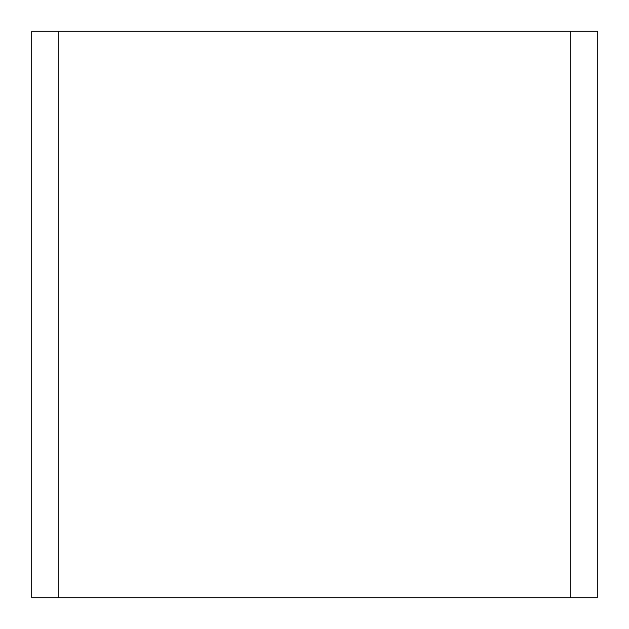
<?xml version="1.0" encoding="UTF-8"?>
<svg xmlns="http://www.w3.org/2000/svg" width="629" height="629" viewBox="0 0 629 629"><rect width="100%" height="100%" fill="white"/><g stroke="black" fill="none" stroke-linecap="round" stroke-linejoin="round"><path stroke-width="0.94" d="M570.527 31.45L570.527 597.55M58.473 31.45L58.473 597.55M597.479 31.45L31.521 31.45L31.521 597.55L597.479 597.55L597.479 31.45"/></g></svg>
